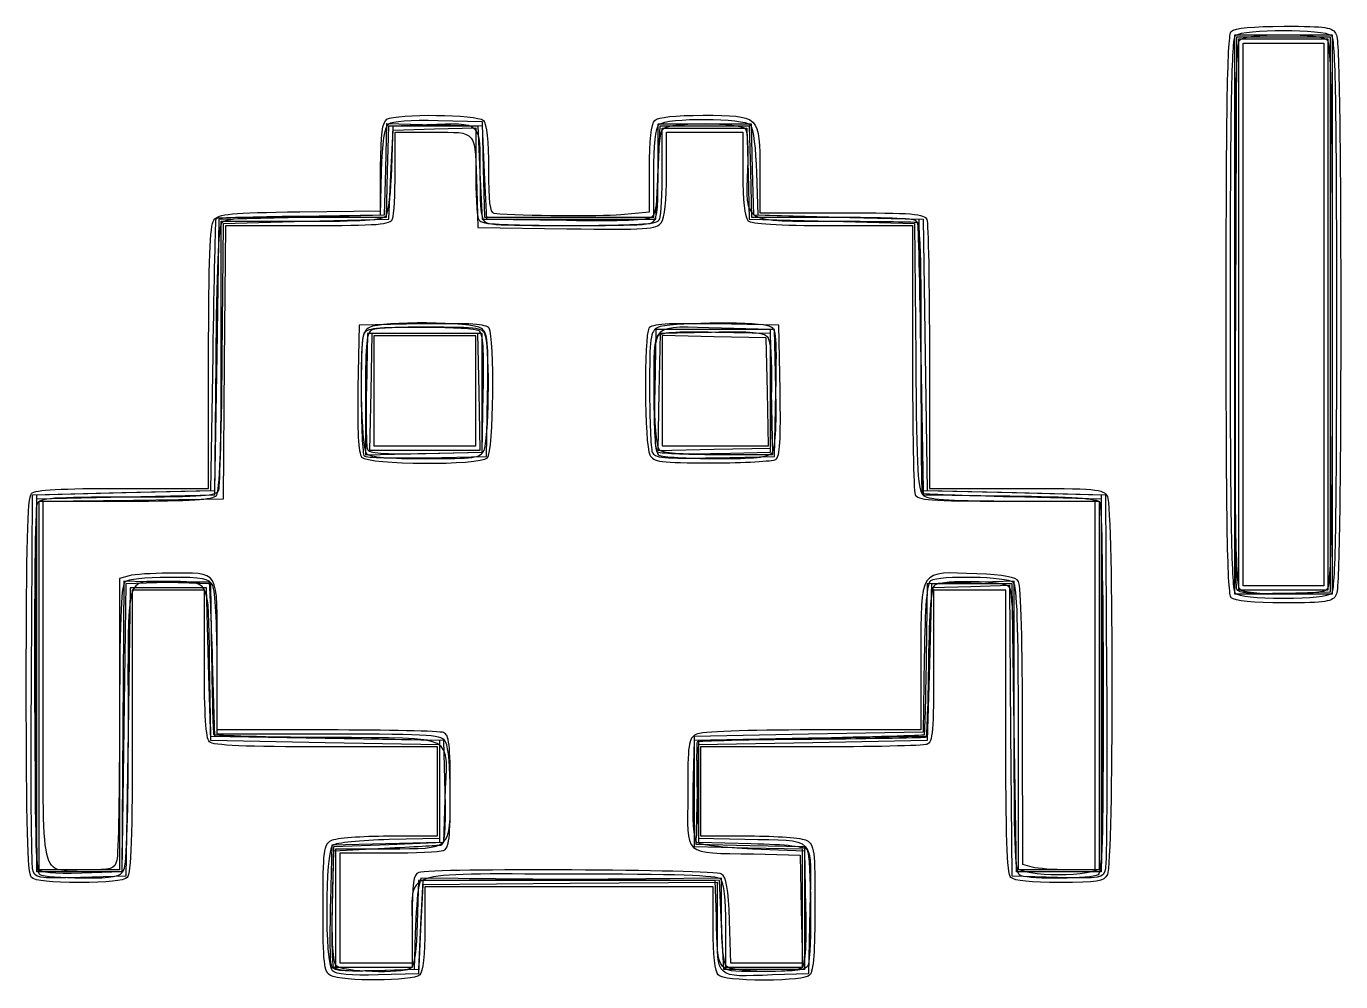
# Model space of a CAD drawing. Extents: x 86 to 356, y 52 to 258.
# Drawn here: x 263.4 to 350.9, y 77.4 to 141 of the extents above; entities that cross this region are included whole.
import ezdxf

# ---------------------------------------------------------------- set-up
doc = ezdxf.new("R2010")
doc.units = 0
doc.layers.add('Layer_1', color=7, linetype='CONTINUOUS')

msp = doc.modelspace()

# ---------------------------------------------------------------- linework, layer by layer
at = {"layer": 'Layer_1', "color": 7}
for points in [[(343.867613, 121.799058), (343.867613, 140.425724), (347.113157, 140.425724), (350.358713, 140.425724), (350.358713, 121.799058), (350.358713, 103.172391), (347.113157, 103.172391), (343.867613, 103.172391), (343.867613, 121.799058), (343.867613, 121.799058)], [(343.935595, 122.08128), (344.008724, 140.284613), (347.113157, 140.284613), (350.217602, 140.284613), (350.217602, 121.799058), (350.217602, 103.313502), (347.178548, 103.233346)], [(344.149835, 121.799058), (344.149835, 140.143502), (347.113157, 140.143502), (350.076491, 140.143502), (350.076491, 121.799058), (350.076491, 103.454613), (347.113157, 103.454613), (344.149835, 103.454613), (344.149835, 121.799058), (344.149835, 121.799058)], [(344.432057, 121.799058), (344.432057, 139.86128), (347.113157, 139.86128), (349.794268, 139.86128), (349.794268, 121.799058), (349.794268, 103.736836), (347.113157, 103.736836), (344.432057, 103.736836), (344.432057, 121.799058), (344.432057, 121.799058)], [(264.066308, 97.264219), (264.139835, 109.804613), (270.066502, 109.945724), (275.993169, 110.086836), (276.13428, 119.117947), (276.275391, 128.149058), (281.778724, 128.290169), (287.282057, 128.43128), (287.362254, 131.474321), (287.44245, 134.517363), (290.607809, 134.437655), (293.773169, 134.357947), (293.91428, 131.253502), (294.055391, 128.149058), (299.381043, 128.072149)], [(276.482971, 119.00083), (276.557613, 127.866836), (282.060946, 128.007947), (287.56428, 128.149058), (287.705391, 131.112391), (287.846502, 134.075724), (290.598169, 134.156499), (293.349835, 134.237274), (293.349835, 131.427916)], [(282.085954, 128.290169), (287.404073, 128.290169), (287.484177, 131.324058), (287.56428, 134.357947), (290.527613, 134.357947), (293.490946, 134.357947), (293.632057, 131.253502), (293.773169, 128.149058), (299.558724, 128.149058), (305.34428, 128.149058), (305.485391, 131.253502), (305.626502, 134.357947), (308.589835, 134.357947), (311.553169, 134.357947), (311.633272, 131.324058), (311.713375, 128.290169), (316.901855, 128.290169)], [(287.765067, 131.551532), (287.846502, 134.357947), (290.103331, 134.441626)], [(287.987613, 131.276585), (287.987613, 133.934613), (290.522237, 133.934613)], [(290.85104, 134.720921), (293.773169, 134.640169), (293.852967, 131.465169), (293.932765, 128.290169), (299.567967, 128.290169), (305.203169, 128.290169), (305.203169, 131.197058)], [(305.485391, 131.57028), (305.485391, 134.499058), (308.580288, 134.499058), (311.675185, 134.499058), (311.755288, 131.465169), (311.835391, 128.43128), (317.338724, 128.290169), (322.842057, 128.149058), (322.983169, 119.117947), (323.12428, 110.086836), (329.050946, 109.945724), (334.977613, 109.804613), (335.05114, 97.264219)], [(305.767613, 131.417696), (305.767613, 134.216836), (308.580288, 134.216836), (311.392962, 134.216836), (311.473065, 131.182947), (311.553169, 128.149058), (317.056502, 128.007947), (322.559835, 127.866836), (322.632107, 118.976836)], [(306.049835, 131.166332), (306.049835, 133.934613), (308.589835, 133.934613), (311.129835, 133.934613), (311.129835, 131.168836)], [(281.567057, 128.354631), (286.999835, 128.43128), (287.079969, 131.29745)], [(281.637613, 128.639473), (286.999835, 128.713502), (287.018208, 131.627929)], [(303.015946, 128.462626), (304.920946, 128.629677), (304.920946, 131.507923)], [(312.036178, 131.237695), (312.117613, 128.43128), (317.620946, 128.290169), (323.12428, 128.149058), (323.265391, 119.117947), (323.406502, 110.086836), (329.333169, 109.945724), (335.259835, 109.804613), (335.338225, 97.669058)], [(312.258724, 131.374454), (312.258724, 128.572391), (317.731862, 128.572391)], [(293.420447, 130.124613), (293.490946, 127.584613), (299.417057, 127.50812)], [(276.416502, 119.282141), (276.416502, 128.007947), (281.744169, 128.007947)], [(264.563169, 97.270306), (264.563169, 109.370053), (270.560391, 109.446222), (276.557613, 109.522391), (276.632077, 118.624058), (276.706544, 127.725724), (282.175771, 127.725724)], [(317.112946, 127.725724), (322.418724, 127.725724), (322.418724, 118.999919)], [(289.800566, 121.171884), (285.588724, 121.093502), (285.510438, 116.898399)], [(313.325228, 116.898932), (313.246502, 120.81128), (309.295391, 120.81128), (305.34428, 120.81128), (305.265678, 116.740687)], [(313.606897, 116.740419), (313.528724, 121.093502), (309.316882, 121.171884)], [(313.042379, 116.648502), (312.96428, 120.81128), (309.718724, 120.893184)], [(293.773169, 116.577947), (293.773169, 120.529058), (289.963169, 120.529058), (286.153169, 120.529058), (286.073765, 116.875096)], [(293.569466, 116.648502), (293.490946, 120.529058), (289.963169, 120.529058), (286.435391, 120.529058), (286.356871, 116.648502), (286.278351, 112.767947), (289.963169, 112.767947), (293.647986, 112.767947), (293.569466, 116.648502), (293.569466, 116.648502)], [(293.349835, 116.719058), (293.349835, 120.387947), (289.963169, 120.387947), (286.576502, 120.387947), (286.576502, 116.719058), (286.576502, 113.050169), (289.963169, 113.050169), (293.349835, 113.050169), (293.349835, 116.719058), (293.349835, 116.719058)], [(309.042235, 120.607967), (305.626502, 120.529058), (305.547928, 116.640256), (305.469355, 112.751451), (309.216817, 112.830256), (312.96428, 112.909058), (313.04377, 116.397152), (313.04377, 116.397152)], [(312.761046, 116.648502), (312.682057, 120.246836), (309.224835, 120.326078), (305.767613, 120.40532), (305.767613, 116.727745), (305.767613, 113.050169), (309.303824, 113.050169), (312.840031, 113.050169), (312.761046, 116.648502), (312.761046, 116.648502)], [(312.96428, 116.577947), (312.96428, 120.529058), (309.31748, 120.608407)], [(263.779223, 97.669058), (263.857613, 109.804613), (269.78428, 109.945724), (275.710946, 110.086836), (275.862017, 119.117947)], [(272.818169, 103.958722), (270.066502, 103.877947), (269.925391, 94.282391), (269.78428, 84.686836), (266.962057, 84.686836), (264.139835, 84.686836), (264.139835, 97.104613), (264.139835, 109.522391), (270.066502, 109.663502), (275.993169, 109.804613), (276.067811, 118.670619)], [(269.840724, 110.227947), (275.569835, 110.227947), (275.569835, 118.922894)], [(322.973209, 118.835724), (323.12428, 109.804613), (328.896904, 109.72803)], [(323.547613, 118.953753), (323.547613, 110.227947), (329.32324, 110.227947)], [(286.012057, 116.539787), (286.012057, 112.469796), (289.892613, 112.548316), (293.773169, 112.626836), (293.852005, 116.556173), (293.852005, 116.556173)], [(290.028026, 112.548048), (293.773169, 112.626836), (293.773169, 116.577947), (293.773169, 116.577947)], [(290.088179, 112.266641), (294.055391, 112.344613), (294.134111, 116.434651), (294.134111, 116.434651)], [(309.257926, 112.266511), (313.246502, 112.344613), (313.32422, 116.613713), (313.32422, 116.613713)], [(309.349973, 112.485724), (313.120481, 112.485724), (313.042379, 116.648502), (313.042379, 116.648502)], [(309.430341, 112.54833), (312.96428, 112.626836), (312.96428, 116.577947), (312.96428, 116.577947)], [(293.904351, 112.749393), (293.904351, 112.749393)], [(294.140057, 112.259947), (294.140057, 112.259947)], [(313.079006, 112.595043), (313.079006, 112.595043)], [(313.324675, 112.158632), (313.324675, 112.158632)], [(269.643169, 94.225947), (269.643169, 84.827947), (266.962057, 84.827947), (264.280946, 84.827947), (264.280946, 97.104613), (264.280946, 109.38128), (270.031947, 109.38128)], [(329.050946, 109.677992), (334.977613, 109.522391), (334.977613, 97.104613), (334.977613, 84.686836), (332.155391, 84.686836), (329.333169, 84.686836), (329.192057, 94.282391), (329.050946, 103.877947), (326.369835, 103.877947), (323.688724, 103.877947), (323.531063, 98.797947)], [(328.657808, 109.38128), (334.55428, 109.38128), (334.55428, 97.104613), (334.55428, 84.827947), (332.790391, 84.831785)], [(329.245999, 109.38128), (334.836502, 109.38128), (334.836502, 97.104613), (334.836502, 84.827947), (332.155391, 84.827947), (329.47428, 84.827947), (329.47428, 94.225947)], [(270.278169, 104.40562), (269.643169, 104.235449), (269.63933, 95.166698)], [(287.581862, 86.864637), (290.950946, 86.944613), (290.950946, 90.049058), (290.950946, 93.153502), (283.330946, 93.294613), (275.710946, 93.435724), (275.569835, 98.515724), (275.428724, 103.595724), (272.888724, 103.595724), (270.348724, 103.595724), (270.207613, 94.000169), (270.066502, 84.404613), (267.040366, 84.324589)], [(275.788013, 98.868502), (275.710946, 103.877947), (272.821885, 103.958335), (269.932825, 104.038723), (269.858552, 94.362779), (269.78428, 84.686836), (267.126754, 84.605067)], [(275.287613, 98.572169), (275.287613, 103.454613), (272.888724, 103.454613), (270.489835, 103.454613), (270.489835, 94.056613)], [(332.077083, 84.324589), (329.050946, 84.404613), (328.976674, 94.081265), (328.902401, 103.757918), (326.295563, 103.676821), (323.688724, 103.595724), (323.547613, 98.515724), (323.406502, 93.435724), (315.786502, 93.294613), (308.166502, 93.153502), (308.166502, 90.049058), (308.166502, 86.944613), (311.270946, 86.875017)], [(329.192057, 94.73868), (329.192057, 104.038805), (326.29928, 103.958374), (323.406502, 103.877947), (323.329435, 98.868502)], [(328.627613, 94.056613), (328.627613, 103.454613), (326.228724, 103.454613), (323.829835, 103.454613), (323.829835, 98.404808)], [(344.000977, 103.515568), (344.000977, 103.515562)], [(344.20628, 103.511058), (344.20628, 103.511058)], [(343.641835, 102.946613), (343.641835, 102.946613)], [(343.924057, 103.228836), (343.924057, 103.228836)], [(283.448974, 94.14128), (276.13428, 94.14128), (276.13428, 99.188364)], [(323.20175, 98.926674), (323.12428, 94.000169), (315.50428, 93.859058), (307.88428, 93.717947), (307.88428, 90.049058), (307.88428, 86.380169), (311.482613, 86.301181), (315.080946, 86.222195), (315.080946, 82.279514), (315.080946, 78.336836), (312.540946, 78.336836), (310.000946, 78.336836), (310.000946, 81.102613)], [(322.983169, 99.07024), (322.983169, 94.14128), (315.767949, 94.14128)], [(283.699308, 82.773521), (283.785443, 86.504649), (287.368197, 86.583521), (290.950946, 86.662391), (290.950946, 90.049058), (290.950946, 93.435724), (283.330946, 93.576836), (275.710946, 93.717947), (275.634007, 98.696144)], [(283.538391, 93.642788), (275.993169, 93.717947), (275.835508, 98.797947)], [(283.60324, 93.859058), (276.13428, 93.859058), (276.13428, 98.534278)], [(323.483972, 98.644452), (323.406502, 93.717947), (315.786502, 93.565228)], [(330.391502, 85.005814), (329.756502, 85.175986), (329.752184, 94.385848)], [(287.545726, 87.085724), (290.809835, 87.085724), (290.809835, 90.049058), (290.809835, 93.012391), (283.387391, 93.012391)], [(291.312411, 89.978502), (291.233169, 93.435724), (283.613169, 93.588443)], [(315.715946, 93.510889), (308.166502, 93.435724), (308.087327, 89.986997), (308.008155, 86.538273), (311.615105, 86.459219), (315.222057, 86.380169), (315.222057, 82.287947), (315.222057, 78.195724), (312.540946, 78.195724), (309.859835, 78.195724), (309.718724, 81.159058), (309.577613, 84.122391), (299.635562, 84.196551), (289.693508, 84.27071), (289.546338, 83.632106)], [(315.50428, 93.588443), (307.88428, 93.435724), (307.804044, 90.21396)], [(315.622308, 93.012391), (308.307613, 93.012391), (308.307613, 90.049058), (308.307613, 87.085724), (311.571722, 87.085724)], [(283.816253, 82.584407), (283.895391, 86.380169), (287.56428, 86.52128), (291.233169, 86.662391), (291.315676, 89.484613)], [(308.086989, 89.978502), (308.166502, 86.662391), (311.683287, 86.582672)], [(283.816171, 82.468417), (283.895391, 86.097947), (287.282057, 86.271347)], [(284.036502, 82.287947), (284.036502, 86.239058), (287.554351, 86.239058)], [(284.318724, 82.287947), (284.318724, 85.956836), (287.541197, 85.956836)], [(311.835391, 85.88532), (314.939835, 85.815724), (315.018824, 82.217391), (315.097809, 78.619058), (312.716934, 78.619058), (310.33606, 78.619058), (310.23906, 81.45194)], [(311.777713, 86.239058), (315.222057, 86.097947), (315.301145, 82.309875)], [(309.366166, 81.723502), (309.295391, 84.122391), (299.558724, 84.122391), (289.822057, 84.122391), (289.680946, 81.159058), (289.539835, 78.195724), (286.682454, 78.115686)], [(309.718724, 81.501289), (309.718724, 84.270631), (299.62928, 84.196511), (289.539835, 84.122391), (289.458329, 81.310055)], [(309.436502, 81.026981), (309.436502, 83.988595), (299.62928, 83.914382), (289.822057, 83.840169), (289.680946, 80.876836), (289.539835, 77.913502), (286.854039, 77.83352)], [(309.15428, 80.93328), (309.15428, 83.699058), (299.558724, 83.699058), (289.963169, 83.699058), (289.963169, 80.93328)], [(289.116502, 80.895389), (289.116502, 78.336836), (286.576502, 78.336836), (284.036502, 78.336836), (284.036502, 82.287947), (284.036502, 82.287947)], [(289.116502, 81.552196), (289.116502, 78.619058), (286.717613, 78.619058), (284.318724, 78.619058), (284.318724, 82.287947), (284.318724, 82.287947)], [(315.582148, 82.21018), (315.50428, 77.913502), (313.105391, 77.830233)], [(289.328389, 80.594613), (289.257613, 78.195724), (286.642288, 78.114515)], [(283.71912, 78.53902), (283.71912, 78.53902)], [(283.82015, 78.101632), (283.82015, 78.101626)], [(283.882039, 78.410975), (283.882039, 78.410975)], [(284.062393, 78.44675), (284.062393, 78.44675)], [(283.683724, 77.794997), (283.683724, 77.794997)]]:
    msp.add_lwpolyline(points, dxfattribs=at)
for points in [[(343.641835, 140.651502), (343.865158, 140.874825), (345.063284, 140.990169), (347.159696, 140.990169)], [(347.159696, 140.990169), (350.014007, 140.990169), (350.368732, 140.934388), (350.631029, 140.444278)], [(343.303169, 121.799058), (343.303169, 135.822367), (343.385312, 140.394979), (343.641835, 140.651502)], [(343.585391, 121.799058), (343.585391, 135.60286), (343.667639, 140.112861), (343.924057, 140.36928)], [(343.867613, 121.799058), (343.867613, 135.383353), (343.949971, 139.830749), (344.20628, 140.087058)], [(343.924057, 140.36928), (344.386998, 140.83222), (349.839339, 140.83222), (350.302268, 140.36928)], [(344.20628, 140.087058), (344.420066, 140.300844), (345.49196, 140.425724), (347.113157, 140.425724)], [(347.113157, 140.425724), (348.734383, 140.425724), (349.806263, 140.300844), (350.020046, 140.087058)], [(350.020046, 140.087058), (350.27636, 139.830749), (350.358713, 135.383353), (350.358713, 121.799058)], [(350.302268, 140.36928), (350.558695, 140.112861), (350.640935, 135.60286), (350.640935, 121.799058)], [(350.631029, 140.444278), (350.823702, 140.084261), (350.923157, 133.735678), (350.923157, 121.799058)], [(287.018208, 131.627929), (287.03215, 133.837334), (287.134543, 134.604344), (287.441541, 134.798608)], [(287.441541, 134.798608), (288.060884, 135.190516), (293.454164, 135.128507), (293.857835, 134.724836)], [(287.544507, 134.482649), (287.790893, 134.687131), (288.978078, 134.772681), (290.85104, 134.720921)], [(305.259613, 134.724836), (305.478874, 134.944097), (306.616072, 135.063502), (308.485009, 135.063502)], [(305.541835, 134.442613), (306.028381, 134.929159), (311.241412, 134.903618), (311.648842, 134.412695)], [(308.485009, 135.063502), (312.248581, 135.063502), (312.258724, 135.053596), (312.258724, 131.374454)], [(287.079969, 131.29745), (287.135686, 133.290193), (287.277246, 134.260843), (287.544507, 134.482649)], [(290.103331, 134.441626), (293.793999, 134.578472), (293.632057, 134.730122), (293.632057, 131.13721)], [(290.522237, 133.934613), (293.486467, 133.934613), (293.308193, 134.168974), (293.420447, 130.124613)], [(293.857835, 134.724836), (294.077401, 134.50527), (294.196502, 133.363898), (294.196502, 131.47928)], [(304.920946, 131.507923), (304.920946, 133.370262), (305.040482, 134.505704), (305.259613, 134.724836)], [(305.203169, 131.197058), (305.203169, 133.081676), (305.322269, 134.223047), (305.541835, 134.442613)], [(305.485391, 130.945031), (305.485391, 132.806162), (305.604951, 133.941285), (305.824057, 134.160391)], [(305.824057, 134.160391), (306.292476, 134.628809), (311.020799, 134.621582), (311.311013, 134.152009)], [(311.311013, 134.152009), (311.428985, 133.961131), (311.489587, 132.765703), (311.445684, 131.495502)], [(311.648842, 134.412695), (311.817086, 134.209972), (311.991386, 132.781222), (312.036178, 131.237695)], [(287.377731, 128.376532), (287.545975, 128.579255), (287.720275, 130.008005), (287.765067, 131.551532)], [(287.816307, 128.172141), (287.910527, 128.417668), (287.987613, 129.814668), (287.987613, 131.276585)], [(293.349835, 131.427916), (293.349835, 129.882769), (293.426921, 128.417668), (293.521141, 128.172141)], [(294.196502, 131.47928), (294.196502, 129.35731), (294.29176, 128.564599), (294.54928, 128.543531)], [(305.096043, 128.318374), (305.381256, 128.55508), (305.485391, 129.424838), (305.485391, 131.57028)], [(305.596307, 128.172141), (305.690527, 128.417668), (305.767613, 129.878168), (305.767613, 131.417696)], [(311.445684, 131.495502), (311.31928, 127.838165), (311.03191, 128.007947), (317.348653, 128.007947)], [(293.632057, 131.13721), (293.632057, 128.599146), (293.709271, 128.038706), (294.078474, 127.897031)], [(305.038974, 127.897031), (305.405646, 128.037735), (305.485391, 128.58221), (305.485391, 130.945031)], [(305.696501, 127.914839), (305.922609, 128.224058), (306.049835, 129.394838), (306.049835, 131.166332)], [(311.129835, 131.168836), (311.129835, 129.393971), (311.251171, 128.281722), (311.468502, 128.064391)], [(275.922613, 128.091645), (276.227667, 128.501347), (277.000803, 128.575459), (281.637613, 128.639473)], [(275.569835, 118.922894), (275.569835, 125.438011), (275.658278, 127.736624), (275.922613, 128.091645)], [(275.862017, 119.117947), (275.945106, 124.085058), (276.040356, 128.178065), (276.073684, 128.21352)], [(276.067811, 118.670619), (276.118049, 124.638115), (276.244679, 127.6598), (276.455144, 127.913397)], [(276.073684, 128.21352), (276.107011, 128.248973), (278.57903, 128.312473), (281.567057, 128.354631)], [(276.455144, 127.913397), (276.695676, 128.203219), (277.995132, 128.290169), (282.085954, 128.290169)], [(281.744169, 128.007947), (285.783864, 128.007947), (287.145784, 128.097053), (287.377731, 128.376532)], [(282.175771, 127.725724), (286.902646, 127.725724), (287.668253, 127.786318), (287.816307, 128.172141)], [(293.521141, 128.172141), (293.669745, 127.784878), (294.469795, 127.725724), (299.558724, 127.725724)], [(294.078474, 127.897031), (294.324001, 127.802811), (296.790116, 127.725724), (299.558724, 127.725724)], [(294.54928, 128.543531), (296.580306, 128.377367), (301.506848, 128.330292), (303.015946, 128.462626)], [(299.381043, 128.072149), (303.070257, 128.018874), (304.826329, 128.09453), (305.096043, 128.318374)], [(299.417057, 127.50812), (304.739497, 127.439416), (305.37916, 127.480857), (305.696501, 127.914839)], [(299.558724, 127.725724), (304.647654, 127.725724), (305.447703, 127.784878), (305.596307, 128.172141)], [(299.558724, 127.725724), (302.327333, 127.725724), (304.793447, 127.802811), (305.038974, 127.897031)], [(311.468502, 128.064391), (311.707891, 127.825002), (313.362526, 127.725724), (317.112946, 127.725724)], [(316.901855, 128.290169), (319.75552, 128.290169), (322.291225, 128.213083), (322.536752, 128.118863)], [(317.348653, 128.007947), (320.292414, 128.007947), (322.728215, 127.976197), (322.761542, 127.937391)], [(317.731862, 128.572391), (322.462302, 128.572391), (323.228248, 128.511812), (323.376307, 128.125975)], [(322.536752, 128.118863), (322.930912, 127.967609), (322.983169, 126.893954), (322.983169, 118.946641)], [(322.761542, 127.937391), (322.79487, 127.898586), (322.89012, 123.802836), (322.973209, 118.835724)], [(323.376307, 128.125975), (323.470527, 127.880447), (323.547613, 123.752947), (323.547613, 118.953753)], [(343.641835, 102.946613), (343.385312, 103.203136), (343.303169, 107.775749), (343.303169, 121.799058)], [(343.924057, 103.228836), (343.667639, 103.485254), (343.585391, 107.995256), (343.585391, 121.799058)], [(344.20628, 103.511058), (343.949971, 103.767366), (343.867613, 108.214762), (343.867613, 121.799058)], [(344.000977, 103.515562), (343.924794, 103.714876), (343.895372, 112.069447), (343.935595, 122.08128)], [(350.358713, 121.799058), (350.358713, 108.214762), (350.27636, 103.767366), (350.020046, 103.511058)], [(350.640935, 121.799058), (350.640935, 107.995256), (350.558695, 103.485254), (350.302268, 103.228836)], [(350.923157, 121.799058), (350.923157, 109.862438), (350.823702, 103.513855), (350.631029, 103.153838)], [(286.275726, 120.942463), (285.775095, 120.674532), (285.729835, 120.315751), (285.729835, 116.615053)], [(289.960448, 120.952391), (286.675446, 120.952391), (286.045879, 120.883156), (285.901141, 120.505975)], [(286.458474, 120.781085), (286.079957, 120.635834), (286.012057, 119.990742), (286.012057, 116.539787)], [(293.727392, 120.879651), (293.125948, 121.319438), (287.075409, 121.370438), (286.275726, 120.942463)], [(293.569782, 120.714627), (293.151791, 120.979877), (287.123324, 121.036214), (286.458474, 120.781085)], [(294.241243, 120.889662), (294.068449, 121.16195), (292.980897, 121.231069), (289.800566, 121.171884)], [(294.01862, 120.317391), (293.852586, 120.936945), (293.753879, 120.952391), (289.960448, 120.952391)], [(294.134111, 116.434651), (294.203382, 120.03369), (294.154572, 120.567302), (293.727392, 120.879651)], [(294.140057, 112.259947), (294.530379, 112.650269), (294.61999, 120.292829), (294.241243, 120.889662)], [(304.876206, 120.889662), (304.540991, 120.361429), (304.588074, 113.1077), (304.930875, 112.467171)], [(309.718724, 120.893184), (304.813335, 121.016978), (305.203169, 121.37374), (305.203169, 116.760717)], [(309.316882, 121.171884), (306.136551, 121.231069), (305.048999, 121.16195), (304.876206, 120.889662)], [(305.466837, 120.942463), (304.968876, 120.675963), (304.920946, 120.318678), (304.920946, 116.87332)], [(312.759776, 121.05486), (311.688999, 121.341739), (306.050521, 121.25484), (305.466837, 120.942463)], [(313.32422, 116.613713), (313.401275, 120.846372), (313.396458, 120.884282), (312.759776, 121.05486)], [(285.901141, 120.505975), (285.570419, 119.644125), (285.712179, 112.898491), (286.068502, 112.542169)], [(293.852005, 116.556173), (293.911277, 119.510343), (293.841224, 120.54237), (293.569782, 120.714627)], [(293.904351, 112.749393), (294.215301, 113.330407), (294.30468, 119.249965), (294.01862, 120.317391)], [(305.441248, 120.326185), (305.058792, 119.723469), (305.152885, 113.213341), (305.549785, 112.816441)], [(309.31748, 120.608407), (306.589517, 120.667764), (305.612876, 120.596667), (305.441248, 120.326185)], [(312.790614, 120.286062), (312.529657, 120.600497), (311.721836, 120.66987), (309.042235, 120.607967)], [(313.04377, 116.397152), (313.097793, 118.76776), (313.016677, 120.013658), (312.790614, 120.286062)], [(276.095638, 109.758052), (276.306102, 110.011649), (276.432732, 113.033334), (276.482971, 119.00083)], [(276.245196, 110.109919), (276.339416, 110.355446), (276.416502, 114.482946), (276.416502, 119.282141)], [(322.418724, 118.999919), (322.418724, 114.200724), (322.49581, 110.073224), (322.59003, 109.827696)], [(322.632107, 118.976836), (322.696789, 111.020534), (322.754329, 110.049785), (323.179937, 109.734058)], [(322.983169, 118.946641), (322.983169, 113.996138), (323.014919, 109.920494), (323.053724, 109.889658)], [(285.510438, 116.898399), (285.457192, 114.045076), (285.535951, 112.578237), (285.756663, 112.312288)], [(285.729835, 116.615053), (285.729835, 114.395663), (285.817841, 112.491795), (285.925401, 112.384235)], [(286.073765, 116.875096), (286.030094, 114.865414), (286.059287, 113.051961), (286.138623, 112.845197)], [(304.920946, 116.87332), (304.920946, 114.795979), (304.999336, 112.892051), (305.095148, 112.642372)], [(305.203169, 116.760717), (305.203169, 114.616435), (305.287835, 112.777353), (305.391318, 112.673874)], [(305.265678, 116.740687), (305.206448, 113.673431), (305.276007, 112.613656), (305.5479, 112.441119)], [(313.079006, 112.595043), (313.298634, 112.859677), (313.378438, 114.254645), (313.325228, 116.898932)], [(313.324675, 112.158632), (313.597335, 112.331665), (313.666037, 113.447019), (313.606897, 116.740419)], [(285.756663, 112.312288), (286.188714, 111.791698), (293.625377, 111.745267), (294.140057, 112.259947)], [(285.925401, 112.384235), (286.032962, 112.276674), (287.906212, 112.223757), (290.088179, 112.266641)], [(286.068502, 112.542169), (286.296535, 112.314136), (287.584024, 112.203502), (290.009684, 112.203502)], [(286.138623, 112.845197), (286.250905, 112.552589), (287.113012, 112.486726), (290.028026, 112.548048)], [(290.009684, 112.203502), (293.282542, 112.203502), (293.638932, 112.253456), (293.904351, 112.749393)], [(304.930875, 112.467171), (305.198103, 111.967855), (305.553262, 111.92165), (309.093653, 111.925601)], [(305.095148, 112.642372), (305.245874, 112.249586), (305.806867, 112.198933), (309.257926, 112.266511)], [(305.391318, 112.673874), (305.494797, 112.570391), (307.276192, 112.485724), (309.349973, 112.485724)], [(305.5479, 112.441119), (305.746353, 112.315183), (307.448924, 112.210199), (309.331391, 112.207823)], [(305.549785, 112.816441), (305.795866, 112.57036), (306.921431, 112.492594), (309.430341, 112.54833)], [(309.093653, 111.925601), (311.222497, 111.927859), (313.126456, 112.032842), (313.324675, 112.158632)], [(309.331391, 112.207823), (311.910101, 112.204578), (312.834181, 112.300048), (313.079006, 112.595043)], [(263.43428, 97.104613), (263.43428, 106.40854), (263.519779, 109.636113), (263.772946, 109.88928)], [(263.772946, 109.88928), (264.014111, 110.130445), (265.761044, 110.227947), (269.840724, 110.227947)], [(264.17003, 109.217086), (264.318634, 109.604348), (265.118683, 109.663502), (270.207613, 109.663502)], [(270.031947, 109.38128), (274.483776, 109.38128), (275.853581, 109.466393), (276.095638, 109.758052)], [(270.207613, 109.663502), (275.296543, 109.663502), (276.096592, 109.722656), (276.245196, 110.109919)], [(322.59003, 109.827696), (322.738674, 109.440332), (323.541345, 109.38128), (328.657808, 109.38128)], [(323.053724, 109.889658), (323.09253, 109.85882), (325.79128, 109.76357), (329.050946, 109.677992)], [(323.179937, 109.734058), (323.522803, 109.479714), (325.215374, 109.38128), (329.245999, 109.38128)], [(328.896904, 109.72803), (333.082677, 109.6725), (334.730082, 109.556128), (334.889805, 109.304696)], [(329.32324, 110.227947), (334.744588, 110.227947), (335.116785, 110.194461), (335.391018, 109.682056)], [(335.391018, 109.682056), (335.791525, 108.933698), (335.791525, 85.275529), (335.391018, 84.527171)], [(264.238297, 84.88729), (263.974239, 85.303497), (263.909048, 108.536978), (264.17003, 109.217086)], [(334.889805, 109.304696), (335.146687, 108.900325), (335.201771, 85.654971), (334.947418, 84.992141)], [(276.13428, 99.188364), (276.13428, 105.021034), (276.402506, 104.575795), (272.888724, 104.575795)], [(272.70014, 104.015205), (269.981505, 104.021753), (270.207613, 104.883479), (270.207613, 94.515865)], [(272.93524, 104.30128), (271.27785, 104.30128), (270.196505, 104.177283), (269.981835, 103.962613)], [(272.888724, 104.575795), (271.802169, 104.575795), (270.627419, 104.499217), (270.278169, 104.40562)], [(275.634007, 98.696144), (275.545979, 104.391679), (275.757696, 104.007839), (272.70014, 104.015205)], [(275.842129, 103.755389), (275.585558, 104.234791), (275.23151, 104.30128), (272.93524, 104.30128)], [(326.694236, 104.539828), (322.810172, 104.69012), (322.983169, 104.945094), (322.983169, 99.07024)], [(329.135613, 103.962613), (328.755482, 104.342744), (324.193543, 104.434054), (323.625083, 104.072909)], [(328.853391, 103.680391), (328.474911, 104.058871), (324.470017, 104.14818), (323.907305, 103.790686)], [(329.480432, 104.019044), (329.283822, 104.330273), (328.545997, 104.468183), (326.694236, 104.539828)], [(269.981835, 103.962613), (269.731987, 103.712765), (269.643169, 101.159207), (269.643169, 94.225947)], [(275.623841, 103.958722), (275.594137, 104.003149), (274.331585, 104.003149), (272.818169, 103.958722)], [(275.835508, 98.797947), (275.748792, 101.591947), (275.653542, 103.914297), (275.623841, 103.958722)], [(276.13428, 98.534278), (276.13428, 101.217319), (276.009789, 103.442111), (275.842129, 103.755389)], [(323.625083, 104.072909), (323.378785, 103.916436), (323.256918, 102.434959), (323.20175, 98.926674)], [(323.907305, 103.790686), (323.661007, 103.634214), (323.539141, 102.152736), (323.483972, 98.644452)], [(329.192057, 93.973919), (329.192057, 100.883693), (329.103194, 103.430588), (328.853391, 103.680391)], [(329.47428, 94.225947), (329.47428, 101.159207), (329.385462, 103.712765), (329.135613, 103.962613)], [(329.752184, 94.385848), (329.749644, 99.691931), (329.634506, 103.775147), (329.480432, 104.019044)], [(347.178548, 103.233346), (344.904878, 103.173376), (344.104603, 103.244465), (344.000977, 103.515568)], [(347.113157, 103.172391), (345.49196, 103.172391), (344.420066, 103.297272), (344.20628, 103.511058)], [(350.020046, 103.511058), (349.806263, 103.297272), (348.734383, 103.172391), (347.113157, 103.172391)], [(347.159696, 102.607947), (345.063284, 102.607947), (343.865158, 102.723291), (343.641835, 102.946613)], [(347.113157, 102.890169), (345.272453, 102.890169), (344.142757, 103.010136), (343.924057, 103.228836)], [(350.302268, 103.228836), (350.083574, 103.010136), (348.953895, 102.890169), (347.113157, 102.890169)], [(350.631029, 103.153838), (350.368732, 102.663728), (350.014007, 102.607947), (347.159696, 102.607947)], [(275.929124, 93.80011), (275.893903, 93.832532), (275.830403, 96.113308), (275.788013, 98.868502)], [(323.329435, 98.868502), (323.287046, 96.113308), (323.223546, 93.832532), (323.188324, 93.80011)], [(275.62628, 93.351058), (275.388973, 93.588364), (275.287613, 95.151009), (275.287613, 98.572169)], [(323.531063, 98.797947), (323.444348, 96.003947), (323.349098, 93.688271), (323.319397, 93.652)], [(323.829835, 98.404808), (323.829835, 94.060392), (323.767478, 93.331074), (323.383419, 93.183697)], [(263.857531, 84.889034), (263.771346, 85.243491), (263.736105, 90.994502), (263.779223, 97.669058)], [(264.34853, 84.497984), (264.06924, 84.675284), (264.008582, 87.419116), (264.066308, 97.264219)], [(267.375572, 84.827947), (264.260683, 84.827947), (264.563169, 83.489711), (264.563169, 97.270306)], [(335.05114, 97.264219), (335.108866, 87.419116), (335.048205, 84.675284), (334.768918, 84.497984)], [(335.338225, 97.669058), (335.381343, 90.994502), (335.346099, 85.243491), (335.259917, 84.889034)], [(263.772946, 84.319947), (263.519779, 84.573114), (263.43428, 87.800687), (263.43428, 97.104613)], [(269.63933, 95.166698), (269.637073, 90.178886), (269.558897, 85.812197), (269.465301, 85.462947)], [(270.207613, 94.515865), (270.207613, 88.740952), (270.099638, 85.153527), (269.915462, 84.809393)], [(329.363364, 84.992141), (329.269144, 85.237668), (329.192057, 89.623611), (329.192057, 94.73868)], [(270.489835, 94.056613), (270.489835, 87.123353), (270.401017, 84.569795), (270.151169, 84.319947)], [(283.613169, 93.588443), (279.422169, 93.672436), (275.964348, 93.767686), (275.929124, 93.80011)], [(291.210086, 93.969974), (290.964558, 94.064194), (287.472058, 94.14128), (283.448974, 94.14128)], [(291.315676, 89.484613), (291.448631, 94.032469), (292.341475, 93.555102), (283.538391, 93.642788)], [(291.364351, 93.313167), (291.086805, 93.831761), (290.698738, 93.859058), (283.60324, 93.859058)], [(291.656502, 90.049058), (291.656502, 93.207864), (291.586164, 93.82566), (291.210086, 93.969974)], [(308.006837, 93.849129), (307.510287, 93.583383), (307.460946, 93.226742), (307.460946, 89.903394)], [(315.767949, 94.14128), (311.33402, 94.14128), (308.342301, 94.028662), (308.006837, 93.849129)], [(323.188324, 93.80011), (323.1531, 93.767686), (319.69528, 93.672436), (315.50428, 93.588443)], [(323.319397, 93.652), (323.289693, 93.615731), (319.868141, 93.552231), (315.715946, 93.510889)], [(328.96628, 84.319947), (328.716431, 84.569795), (328.627613, 87.123353), (328.627613, 94.056613)], [(329.638474, 84.434808), (329.243806, 84.586254), (329.192057, 85.692052), (329.192057, 93.973919)], [(283.387391, 93.012391), (277.990675, 93.012391), (275.872519, 93.104819), (275.62628, 93.351058)], [(291.656502, 90.049058), (291.656502, 91.544079), (291.525034, 93.012927), (291.364351, 93.313167)], [(308.086989, 93.353561), (308.043258, 93.321139), (308.043258, 91.802363), (308.086989, 89.978502)], [(315.786502, 93.565228), (311.595502, 93.481236), (308.130722, 93.385986), (308.086989, 93.353561)], [(323.383419, 93.183697), (323.137891, 93.089477), (319.645391, 93.012391), (315.622308, 93.012391)], [(307.804044, 90.21396), (307.753343, 88.178167), (307.836, 86.87955), (308.028588, 86.686182)], [(287.554351, 86.239058), (291.780056, 86.239058), (291.656502, 86.124303), (291.656502, 90.049058)], [(291.030189, 86.483014), (291.307049, 86.512322), (291.373106, 87.330473), (291.312411, 89.978502)], [(291.210086, 86.128142), (291.586164, 86.272456), (291.656502, 86.890252), (291.656502, 90.049058)], [(307.460946, 89.903394), (307.460946, 85.611816), (307.046297, 85.992686), (311.835391, 85.88532)], [(283.189835, 82.292042), (283.189835, 86.16489), (283.233478, 86.524777), (283.735726, 86.793574)], [(283.735726, 86.793574), (284.035966, 86.954257), (285.750466, 87.085724), (287.545726, 87.085724)], [(283.842418, 86.477304), (284.050353, 86.649875), (285.690256, 86.819739), (287.581862, 86.864637)], [(308.028588, 86.686182), (308.196951, 86.517137), (309.875007, 86.31701), (311.777713, 86.239058)], [(311.270946, 86.875017), (316.123137, 86.766238), (315.673531, 87.252724), (315.582148, 82.21018)], [(311.571722, 87.085724), (313.366983, 87.085724), (315.081483, 86.954257), (315.381722, 86.793574)], [(315.381722, 86.793574), (315.883589, 86.524983), (315.927613, 86.16537), (315.927613, 82.334463)], [(283.82015, 78.101626), (283.313322, 78.608455), (283.333111, 86.054623), (283.842418, 86.477304)], [(287.282057, 86.271347), (289.144724, 86.366718), (290.831383, 86.461968), (291.030189, 86.483014)], [(287.541197, 85.956836), (289.313558, 85.956836), (290.964558, 86.033922), (291.210086, 86.128142)], [(311.683287, 86.582672), (314.062062, 86.528748), (315.270727, 86.39176), (315.418411, 86.159339)], [(315.418411, 86.159339), (315.67569, 85.754437), (315.723693, 79.151498), (315.474085, 78.50103)], [(267.040366, 84.324589), (264.092521, 84.246634), (264.010177, 84.261236), (263.857531, 84.889034)], [(267.126754, 84.605067), (265.190944, 84.545507), (264.406513, 84.622142), (264.238297, 84.88729)], [(269.465301, 85.462947), (269.309977, 84.88335), (269.127653, 84.827947), (267.375572, 84.827947)], [(299.512208, 84.545724), (288.07563, 84.545724), (289.116502, 84.911216), (289.116502, 80.895389)], [(309.718724, 84.552063), (309.256803, 84.843664), (290.306517, 84.941987), (289.562918, 84.656641)], [(334.947418, 84.992141), (334.69484, 84.333931), (329.615941, 84.333931), (329.363364, 84.992141)], [(332.790391, 84.831785), (331.820252, 84.834043), (330.740752, 84.912218), (330.391502, 85.005814)], [(335.259917, 84.889034), (335.107272, 84.261236), (335.024928, 84.246634), (332.077083, 84.324589)], [(266.962057, 83.98128), (265.121342, 83.98128), (263.991646, 84.101247), (263.772946, 84.319947)], [(267.163796, 84.267823), (265.811062, 84.270081), (264.544192, 84.373772), (264.34853, 84.497984)], [(270.151169, 84.319947), (269.932469, 84.101247), (268.802773, 83.98128), (266.962057, 83.98128)], [(269.915462, 84.809393), (269.660627, 84.333228), (269.309159, 84.264055), (267.163796, 84.267823)], [(289.562918, 84.656641), (289.195468, 84.515637), (289.116502, 83.966489), (289.116502, 81.552196)], [(309.66228, 84.207058), (309.411861, 84.457476), (306.767004, 84.545724), (299.512208, 84.545724)], [(310.000946, 81.102613), (310.000946, 82.877478), (309.879611, 83.989727), (309.66228, 84.207058)], [(310.23906, 81.45194), (310.166038, 83.584476), (310.037401, 84.35089), (309.718724, 84.552063)], [(332.201907, 83.98128), (330.32501, 83.98128), (329.185696, 84.10053), (328.96628, 84.319947)], [(334.768918, 84.497984), (334.352948, 84.233914), (330.292295, 84.183913), (329.638474, 84.434808)], [(335.391018, 84.527171), (335.131303, 84.041893), (334.777201, 83.98128), (332.201907, 83.98128)], [(289.546338, 83.632106), (289.465391, 83.280875), (289.367316, 81.914002), (289.328389, 80.594613)], [(283.683724, 77.794997), (283.248286, 78.048616), (283.189835, 78.580842), (283.189835, 82.292042)], [(283.71912, 78.53902), (283.660847, 78.815874), (283.651929, 80.721399), (283.699308, 82.773521)], [(284.062393, 78.44675), (283.844038, 78.709852), (283.763017, 80.0332), (283.816171, 82.468417)], [(283.882039, 78.410975), (283.802328, 78.618694), (283.772726, 80.496739), (283.816253, 82.584407)], [(315.301145, 82.309875), (315.360459, 79.468801), (315.289912, 78.464485), (315.018922, 78.29253)], [(315.927613, 82.334463), (315.927613, 79.469788), (315.821771, 78.06166), (315.588946, 77.828836)], [(312.516128, 78.054613), (309.270756, 78.054613), (309.48166, 77.808967), (309.366166, 81.723502)], [(310.057391, 78.39328), (309.840001, 78.61067), (309.718724, 79.723653), (309.718724, 81.501289)], [(289.458329, 81.310055), (289.405768, 79.496487), (289.255426, 78.420574), (289.034996, 78.28049)], [(289.963169, 80.93328), (289.963169, 79.158416), (289.841833, 78.046166), (289.624502, 77.828836)], [(309.492946, 77.828836), (309.275615, 78.046166), (309.15428, 79.158416), (309.15428, 80.93328)], [(313.105391, 77.830233), (309.264513, 77.696905), (309.436502, 77.547051), (309.436502, 81.026981)], [(286.682454, 78.115686), (284.131046, 78.044219), (283.813724, 78.089552), (283.71912, 78.53902)], [(286.854039, 77.83352), (285.006136, 77.778493), (284.059647, 77.862135), (283.82015, 78.101632)], [(286.642288, 78.114515), (284.660055, 78.052965), (283.991883, 78.124731), (283.882039, 78.410975)], [(289.034996, 78.28049), (288.411878, 77.884493), (284.418205, 78.018023), (284.062393, 78.44675)], [(315.018922, 78.29253), (314.444332, 77.927915), (310.44147, 78.009201), (310.057391, 78.39328)], [(315.474085, 78.50103), (315.333882, 78.135665), (314.796842, 78.054613), (312.516128, 78.054613)], [(289.624502, 77.828836), (289.204581, 77.408914), (284.393634, 77.381511), (283.683724, 77.794997)], [(312.540946, 77.490169), (310.809984, 77.490169), (309.709318, 77.612464), (309.492946, 77.828836)], [(315.588946, 77.828836), (315.372575, 77.612464), (314.271908, 77.490169), (312.540946, 77.490169)]]:
    msp.add_open_spline(points, degree=3, dxfattribs=at)

doc.saveas('drawing.dxf')
